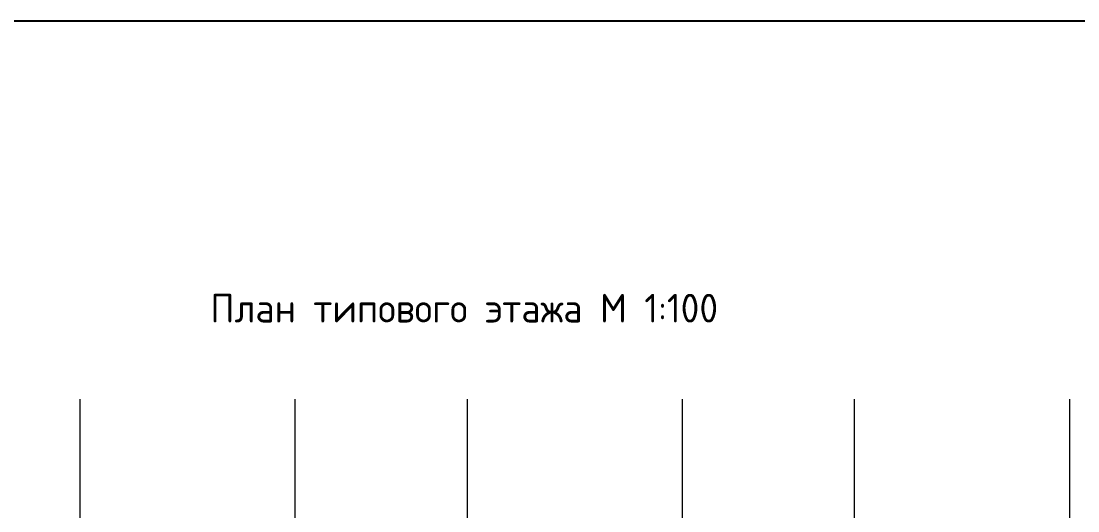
# Model space of a CAD drawing. Header units: millimetres. Extents: x -10163 to 1081624, y -5450 to 230390.
# Drawn here: x 321154 to 335892, y 80088 to 86920 of the extents above; entities that cross this region are included whole.
import ezdxf

# ---------------------------------------------------------------- set-up
doc = ezdxf.new("R2010")
doc.units = ezdxf.units.MM
doc.linetypes.add('Штрих-пунктир', pattern=[24, 20, -1.5, 1, -1.5])
for name, color, linetype in [('Анкеровка', 30, 'Continuous'), ('Оси 2', 253, 'Continuous'), ('Покрытия', 50, 'Continuous')]:
    doc.layers.add(name, color=color, linetype=linetype)
doc.styles.add('ГОСТ', font='GOST Common.ttf', dxfattribs={"height": 400})

msp = doc.modelspace()

# ---------------------------------------------------------------- linework, layer by layer
at = {"layer": 'Анкеровка'}
msp.add_lwpolyline([(298560, 44700), (350980, 44700), (350980, 86920), (298560, 86920)], close=True, dxfattribs=at)
at = {"layer": 'Оси 2', "linetype": 'Штрих-пунктир', "lineweight": 9}
for p, q in [((321977.304, 52995.078), (321977.304, 81646.76)), ((324977.304, 52995.078), (324977.304, 81646.76)), ((327377.304, 52995.078), (327377.304, 81646.76)), ((330377.304, 52995.078), (330377.304, 81646.76)), ((335777.304, 52995.078), (335777.304, 81646.76)), ((321977.304, 52995.078), (321977.304, 81596.76)), ((324977.304, 52995.078), (324977.304, 81596.76)), ((327377.304, 52995.078), (327377.304, 81596.76)), ((330377.304, 52995.078), (330377.304, 81596.76)), ((335777.304, 52995.078), (335777.304, 81596.76))]:
    msp.add_line(p, q, dxfattribs=at)
at = {"layer": 'Оси 2', "linetype": 'Continuous', "lineweight": 9}
for q in [(332777.304, 81646.76), (332777.304, 81596.76)]:
    msp.add_line((332777.304, 52995.078), q, dxfattribs=at)

# ---------------------------------------------------------------- texts
at = {"layer": 'Покрытия', "lineweight": 9, "insert": (323793.329, 83115.654), "char_height": 400, "attachment_point": 1, "style": 'ГОСТ'}
msp.add_mtext_dynamic_manual_height_columns('План типового этажа М 1:100', width=11750, gutter_width=2000, heights=[0], dxfattribs=at)

doc.saveas('drawing.dxf')
